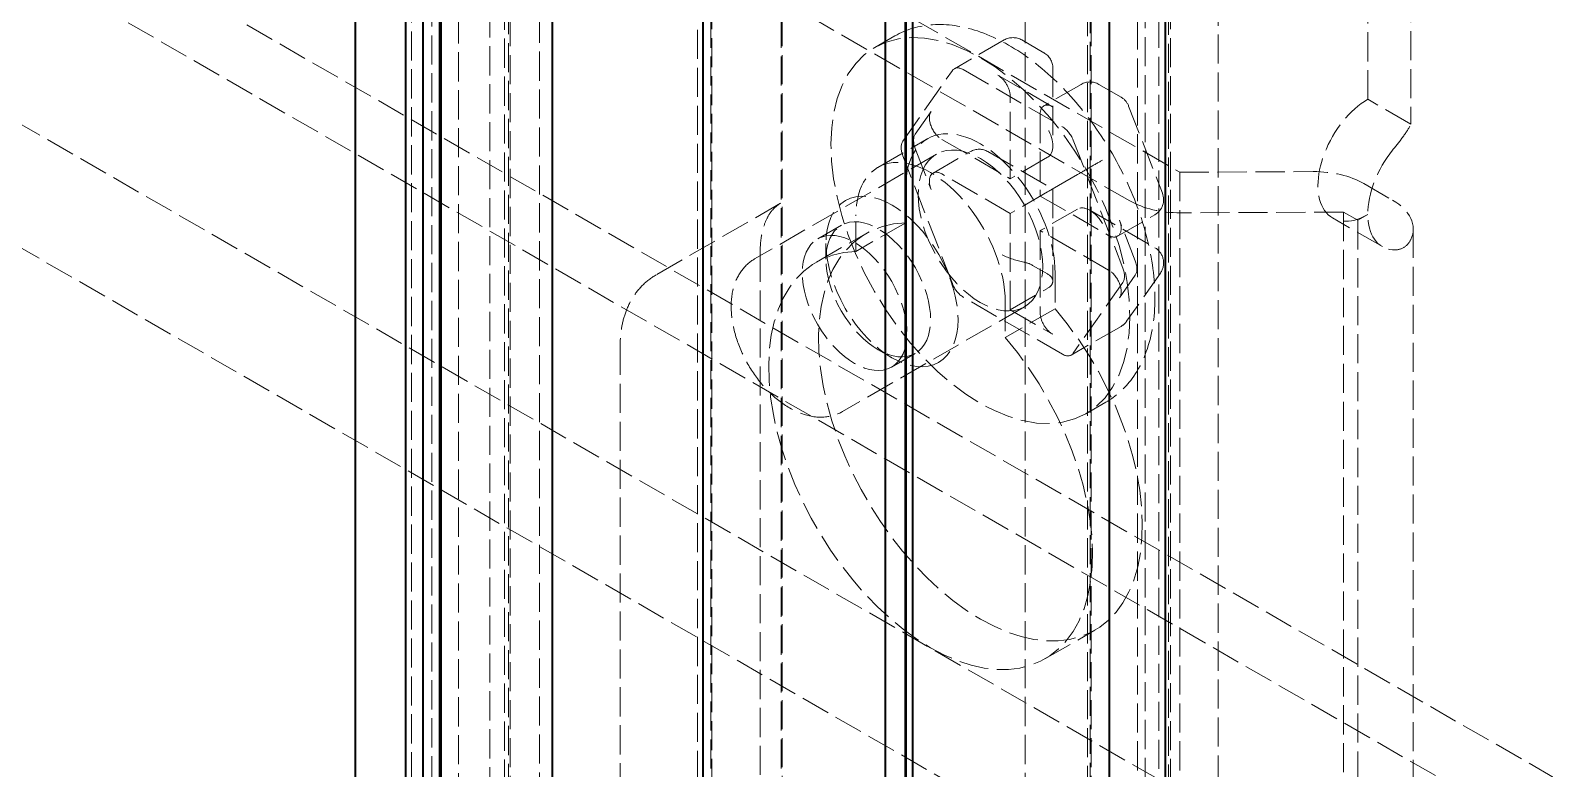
# Model space of a CAD drawing. Header units: millimetres. Extents: x 0 to 2378, y 0 to 1682.
# Drawn here: x 2199.67 to 2216.86, y 1411.09 to 1419.48 of the extents above; entities that cross this region are included whole.
import ezdxf

# ---------------------------------------------------------------- set-up
doc = ezdxf.new("R2010")
doc.units = ezdxf.units.MM
doc.header["$LTSCALE"] = 2
doc.linetypes.add('DASHED', pattern=[0.2067, 0.1654, -0.0413])
for name, color, linetype, lineweight, true_color in [('가려진 것(ISO)', 2, 'DASHED', 18, 0xffff00), ('가시적인 것(ISO)', 3, 'Continuous', 40, 0x00ff00), ('가시적인 좁은 것(ISO)', 3, 'Continuous', 35, 0x00ff00)]:
    doc.layers.add(name, color=color, linetype=linetype, lineweight=lineweight, true_color=true_color)

msp = doc.modelspace()

# ---------------------------------------------------------------- linework, layer by layer
at = {"layer": '가려진 것(ISO)'}
for p, q in [((2163.6733, 1441.6802), (2260.5186, 1385.9107)), ((2261.1692, 1384.7839), (2163.0227, 1441.3027)), ((2161.4105, 1440.3772), (2258.2559, 1384.6076)), ((2164.0127, 1437.475), (2258.3407, 1383.1551)), ((2205.4491, 1430.004), (2205.4491, 1398.6102)), ((2204.2273, 1400.1322), (2204.2273, 1429.2327)), ((2205.115, 1399.9075), (2205.115, 1428.9941)), ((2203.9961, 1428.5099), (2203.9961, 1399.9436)), ((2204.8835, 1398.2844), (2204.8835, 1426.2082)), ((2204.5299, 1426.1186), (2204.5299, 1403.2273)), ((2212.2374, 1394.7011), (2212.2374, 1426.0949)), ((2205.0956, 1425.7929), (2205.0956, 1402.9015)), ((2211.6717, 1425.7692), (2211.6717, 1394.3754)), ((2205.0518, 1400.0947), (2205.0518, 1425.6136)), ((2212.4802, 1424.7752), (2212.4802, 1395.6769)), ((2212.3279, 1424.5679), (2212.3279, 1395.4673)), ((2210.9632, 1400.3738), (2210.9632, 1422.2647)), ((2211.702, 1421.929), (2211.702, 1402.5893)), ((2211.7118, 1421.7784), (2211.7118, 1396.2595)), ((2207.2442, 1421.6344), (2207.2442, 1409.5347)), ((2207.4069, 1421.5407), (2207.4069, 1409.441)), ((2212.6157, 1421.5409), (2212.6157, 1401.0829)), ((2212.5909, 1421.4766), (2212.5909, 1398.5853)), ((2214.8537, 1418.6919), (2214.8537, 1421.4715)), ((2208.2043, 1421.3478), (2208.2043, 1409.2481)), ((2215.3436, 1421.1894), (2215.3436, 1418.4098)), ((2213.1566, 1421.1508), (2213.1566, 1398.2595)), ((2207.3927, 1420.4703), (2207.3927, 1408.3706)), ((2208.1927, 1420.4703), (2212.7182, 1417.8643)), ((2208.1927, 1420.4703), (2208.1927, 1408.3706)), ((2212.1525, 1417.5385), (2207.627, 1420.1446)), ((2209.2578, 1419.2817), (2209.4841, 1419.412)), ((2210.7257, 1419.3654), (2210.16, 1419.0396)), ((2210.9253, 1419.3654), (2211.1775, 1419.2201)), ((2209.5739, 1418.2148), (2210.1373, 1419.0186)), ((2210.2598, 1419.0298), (2211.3865, 1418.381)), ((2211.2757, 1418.6077), (2210.6535, 1418.966)), ((2211.2777, 1419.0468), (2211.2777, 1418.1627)), ((2211.6002, 1418.8618), (2211.1759, 1418.6175)), ((2211.7998, 1418.8618), (2212.052, 1418.7165)), ((2210.7949, 1417.7891), (2210.7949, 1418.7211)), ((2212.1387, 1418.6155), (2212.5224, 1417.626)), ((2215.3436, 1418.4098), (2214.8537, 1418.6919)), ((2209.895, 1418.5525), (2209.7153, 1418.2963)), ((2211.1343, 1418.5256), (2211.1343, 1417.5936)), ((2209.2909, 1417.9193), (2209.8566, 1418.2451)), ((2209.7153, 1418.1327), (2209.895, 1417.6696)), ((2209.9176, 1417.8541), (2210.3419, 1418.0984)), ((2210.0174, 1418.2367), (2210.7949, 1417.7891)), ((2210.5415, 1418.0984), (2211.2777, 1417.6745)), ((2211.509, 1418.2287), (2212.0724, 1416.776)), ((2209.9564, 1418.0685), (2207.8917, 1416.8795)), ((2210.1373, 1416.5987), (2209.5739, 1418.0513)), ((2211.2191, 1418.0334), (2210.7949, 1417.7891)), ((2210.7949, 1417.3966), (2210.0174, 1417.8443)), ((2211.5586, 1417.8379), (2211.1343, 1417.5936)), ((2212.7182, 1417.8643), (2214.2359, 1417.871)), ((2212.7182, 1417.8643), (2212.7182, 1405.7646)), ((2209.6069, 1417.2904), (2209.6069, 1417.6938)), ((2211.2191, 1417.6409), (2210.7949, 1417.3966)), ((2211.1343, 1417.5936), (2211.9117, 1417.1459)), ((2211.2777, 1417.6745), (2211.2777, 1416.6269)), ((2214.8077, 1417.736), (2215.1365, 1417.5467)), ((2208.187, 1417.5127), (2206.7728, 1416.6983)), ((2210.7949, 1416.3011), (2210.7949, 1417.3966)), ((2211.5586, 1417.4455), (2211.1343, 1417.2012)), ((2211.6996, 1417.4316), (2212.4358, 1417.0076)), ((2214.5769, 1417.4118), (2212.7243, 1417.4036)), ((2214.7396, 1417.3181), (2214.5769, 1417.4118)), ((2214.5769, 1417.4118), (2214.5769, 1405.3121)), ((2208.6079, 1417.1073), (2208.8766, 1417.2621)), ((2209.0413, 1416.9646), (2209.0413, 1417.3681)), ((2209.6069, 1417.2904), (2209.0413, 1416.9646)), ((2212.0115, 1417.1361), (2212.4358, 1417.3804)), ((2212.2138, 1416.8575), (2212.0342, 1417.3206)), ((2215.0201, 1417.0188), (2214.4544, 1417.3446)), ((2214.8537, 1417.3838), (2214.7396, 1417.3181)), ((2214.7396, 1417.3181), (2214.7396, 1405.2184)), ((2208.5923, 1416.8434), (2209.158, 1417.1692)), ((2208.7018, 1416.8762), (2208.7018, 1417.0553)), ((2211.9117, 1416.7535), (2211.1343, 1417.2012)), ((2211.1343, 1417.2012), (2211.1343, 1416.2692)), ((2215.3708, 1417.2209), (2215.3708, 1405.1212)), ((2207.9543, 1416.951), (2207.9543, 1408.1215)), ((2211.2191, 1416.7083), (2211.0485, 1416.8066)), ((2211.304, 1416.7166), (2211.304, 1416.3131)), ((2212.4998, 1416.7195), (2212.116, 1416.172)), ((2210.7949, 1416.3011), (2211.2191, 1416.5454)), ((2212.0724, 1416.6125), (2211.509, 1415.8087)), ((2212.0342, 1416.4377), (2212.2138, 1416.694)), ((2211.3865, 1415.7975), (2210.2598, 1416.4464)), ((2210.7383, 1416.3908), (2210.7383, 1415.9874)), ((2210.9545, 1416.3353), (2208.8897, 1415.1463)), ((2211.304, 1416.3131), (2210.7383, 1415.9874)), ((2210.7949, 1416.3011), (2211.2757, 1416.0242)), ((2212.052, 1416.1135), (2211.4863, 1415.7877)), ((2206.3644, 1415.8923), (2206.3644, 1407.0628)), ((2209.2935, 1415.8487), (2209.4485, 1415.7588)), ((2209.4463, 1415.6515), (2209.715, 1415.8062)), ((2211.6531, 1415.1221), (2211.8794, 1415.2524)), ((2211.1873, 1412.3372), (2211.7529, 1412.663))]:
    msp.add_line(p, q, dxfattribs=at)
for centre, start, end in [((2210.8255, 1419.1921), 60.06401, 119.93599), ((2211.0777, 1419.0468), 0, 60.06401), ((2211.7, 1418.6885), 60.06401, 119.93599), ((2211.9522, 1418.5432), 21.19789, 60.06401), ((2210.4417, 1417.9251), 60.06401, 119.93599), ((2212.336, 1417.5537), 299.93599, 21.19789), ((2212.336, 1416.8343), 324.97291, 60.06401), ((2211.9522, 1416.2868), 299.93599, 324.97291)]:
    msp.add_arc(centre, 0.2, start, end, dxfattribs=at)
for centre, major_axis in [((2210.4555, 1417.2019), (1.1977, -2.0798)), ((2210.4555, 1417.2019), (0.499, -0.8666)), ((2209.4514, 1416.6237), (0.529, -0.9186)), ((2209.2958, 1416.5341), (0.4192, -0.7279)), ((2209.0271, 1416.3794), (0.4192, -0.7279))]:
    msp.add_ellipse(centre, major_axis=major_axis, ratio=0.5780931, dxfattribs=at)
for centre, major_axis, ratio, start_param, end_param in [((2210.2598, 1418.8663), (-0.0998, 0.1733), 0.5780931, 5.4997209, 6.5469184), ((2210.6535, 1418.8025), (-0.0998, 0.1733), 0.5780931, 3.9289245, 5.4997209), ((2211.2757, 1418.4442), (-0.0998, 0.1733), 0.5780931, 5.4997209, 7.0705172), ((2214.8537, 1418.0378), (-0.3992, -0.6933), 0.5780931, 3.9250571, 7.0666498), ((2210.4555, 1417.2052), (-0.5988, 1.0399), 0.5780931, 3.9289245, 7.0705172), ((2210.0174, 1418.4003), (-0.0998, 0.1733), 0.5780931, 0.2637331, 2.3581282), ((2209.8378, 1418.144), (-0.0998, 0.1733), 0.5780931, 0.2637331, 1.3109306), ((2211.0777, 1418.2783), (0.1416, -0.2449), 0.5769785, 6.2822185, 7.8530148), ((2211.3865, 1418.2175), (-0.0998, 0.1733), 0.5780931, 4.4525233, 5.4997209), ((2209.8898, 1416.8794), (-0.5988, 1.0399), 0.5780931, 3.9289245, 7.0705172), ((2209.6964, 1418.0625), (-0.0998, 0.1733), 0.5780931, 0.2637331, 1.3109306), ((2215.4194, 1417.7121), (-0.3992, -0.6933), 0.5780931, 4.4486559, 6.543051), ((2211.7, 1417.92), (0.2, 0.1156), 0.0016725, 3.9260239, 5.4968203), ((2210.0174, 1417.6808), (-0.0998, 0.1733), 0.5780931, 5.4997209, 7.594116), ((2214.242, 1417.4103), (0.8, 0), 0.5758617, 0.7853988, 1.5784298), ((2211.0777, 1417.5589), (0.2, 0.1156), 0.0016725, 5.4968203, 7.0676166), ((2211.7, 1417.2005), (-0.1416, 0.2449), 0.5769785, 4.7114221, 6.2822185), ((2212.7182, 1417.8643), (-0.8, 0), 0.5758617, 0.7853982, 1.5784298), ((2214.5708, 1417.2209), (0.8, 0), 0.5758617, 6.0213859, 7.0685828), ((2210.4555, 1414.9161), (1.2975, -2.2531), 0.5780931, 2.8378568, 8.1615849), ((2211.9117, 1417.3094), (0.0998, -0.1733), 0.5780931, 5.4997209, 7.594116), ((2209.8898, 1414.5903), (1.2975, -2.2531), 0.5780931, 2.8378568, 8.1615849), ((2210.8255, 1416.9356), (-0.2442, 0.0861), 0.2196918, 1.1244757, 2.1718132), ((2210.9071, 1416.7251), (0.2155, -0.0261), 0.5643253, 0.9254022, 1.449001), ((2211.0777, 1416.6269), (0.2, 0), 0.5758617, 5.4977871, 7.0685835), ((2211.9117, 1416.59), (0.0998, -0.1733), 0.5780931, 0.2637331, 2.3581282), ((2211.9499, 1416.7648), (0.0998, -0.1733), 0.5780931, 0.2637331, 1.3109306), ((2212.0913, 1416.8463), (0.0998, -0.1733), 0.5780931, 0.2637331, 1.3109306), ((2210.2598, 1416.6099), (0.0998, -0.1733), 0.5780931, 4.4525233, 5.4997209), ((2211.2757, 1416.1877), (0.0998, -0.1733), 0.5780931, 3.9289245, 5.4997209), ((2211.3865, 1415.961), (0.0998, -0.1733), 0.5780931, 5.4997209, 6.5469184)]:
    msp.add_ellipse(centre, major_axis=major_axis, ratio=ratio, start_param=start_param, end_param=end_param, dxfattribs=at)
for points, knots in [([(2209.4841, 1419.412), (2209.6132, 1419.4864), (2209.76, 1419.5289), (2210.0779, 1419.5501), (2210.2498, 1419.5243), (2210.6105, 1419.4051), (2210.7997, 1419.3051), (2211.1685, 1419.0418), (2211.3479, 1418.8772), (2211.6768, 1418.5027), (2211.8263, 1418.2933), (2212.0823, 1417.8502), (2212.1887, 1417.6167), (2212.3486, 1417.1467), (2212.4018, 1416.9103), (2212.4476, 1416.4555), (2212.4399, 1416.2372), (2212.3581, 1415.8435), (2212.2849, 1415.6668), (2212.0963, 1415.4111), (2211.9953, 1415.3192), (2211.8794, 1415.2524)], [3.9289245, 3.9289245, 3.9289245, 3.9289245, 4.2052532, 4.2052532, 4.5032752, 4.5032752, 4.8312275, 4.8312275, 5.1653932, 5.1653932, 5.4974106, 5.4974106, 5.8283163, 5.8283163, 6.1602978, 6.1602978, 6.4944399, 6.4944399, 6.8224877, 6.8224877, 7.0705172, 7.0705172, 7.0705172, 7.0705172]), ([(2215.1365, 1418.1156), (2215.1776, 1418.1667), (2215.2202, 1418.2198), (2215.2918, 1418.3178), (2215.3206, 1418.3628), (2215.3407, 1418.4037), (2215.3422, 1418.4067), (2215.3436, 1418.4098)], [0.72435056, 0.72435056, 0.72435056, 0.72435056, 0.77462472, 0.77462472, 0.82489887, 0.82489887, 0.82888396, 0.82888396, 0.82888396, 0.82888396]), ([(2208.187, 1417.5127), (2208.1607, 1417.4976), (2208.1364, 1417.4789), (2208.0908, 1417.4328), (2208.0695, 1417.4054), (2208.031, 1417.3404), (2208.0138, 1417.3029), (2207.9852, 1417.2179), (2207.9739, 1417.1704), (2207.9584, 1417.0668), (2207.9543, 1417.0106), (2207.9543, 1416.951)], [2.35426078, 2.35426078, 2.35426078, 2.35426078, 2.51172716, 2.51172716, 2.66919353, 2.66919353, 2.8266599, 2.8266599, 2.98412628, 2.98412628, 3.14159265, 3.14159265, 3.14159265, 3.14159265]), ([(2215.3436, 1417.1017), (2215.3422, 1417.0987), (2215.3407, 1417.0957), (2215.3206, 1417.0566), (2215.2918, 1417.0249), (2215.2202, 1416.9861), (2215.1776, 1416.979), (2215.1365, 1416.9828)], [0.20152866, 0.20152866, 0.20152866, 0.20152866, 0.20551375, 0.20551375, 0.2557879, 0.2557879, 0.30606206, 0.30606206, 0.30606206, 0.30606206]), ([(2207.8917, 1416.8795), (2207.8362, 1416.8475), (2207.7877, 1416.8039), (2207.707, 1416.6982), (2207.6767, 1416.635), (2207.6325, 1416.4876), (2207.6231, 1416.4016), (2207.6279, 1416.2156), (2207.6449, 1416.1147), (2207.7031, 1415.9145), (2207.7443, 1415.8151), (2207.8458, 1415.6269), (2207.906, 1415.5381), (2208.041, 1415.3778), (2208.1159, 1415.3064), (2208.2767, 1415.1884), (2208.3628, 1415.1419), (2208.5367, 1415.0865), (2208.6248, 1415.0753), (2208.7739, 1415.0948), (2208.835, 1415.1148), (2208.8897, 1415.1463)], [2.3542608, 2.3542608, 2.3542608, 2.3542608, 2.592027, 2.592027, 2.8537382, 2.8537382, 3.1720468, 3.1720468, 3.5250954, 3.5250954, 3.8772465, 3.8772465, 4.2259396, 4.2259396, 4.5766864, 4.5766864, 4.9312889, 4.9312889, 5.2613846, 5.2613846, 5.4958534, 5.4958534, 5.4958534, 5.4958534]), ([(2206.7728, 1416.6983), (2206.7151, 1416.6651), (2206.662, 1416.6238), (2206.5695, 1416.5304), (2206.5302, 1416.4784), (2206.4653, 1416.369), (2206.4397, 1416.3116), (2206.4003, 1416.1945), (2206.3865, 1416.1348), (2206.3685, 1416.0142), (2206.3644, 1415.9534), (2206.3644, 1415.8923)], [2.35426078, 2.35426078, 2.35426078, 2.35426078, 2.51172716, 2.51172716, 2.66919353, 2.66919353, 2.8266599, 2.8266599, 2.98412628, 2.98412628, 3.14159265, 3.14159265, 3.14159265, 3.14159265])]:
    msp.add_open_spline(points, degree=3, knots=knots, dxfattribs=at)
at = {"layer": '가시적인 것(ISO)'}
for p, q in [((2203.3542, 1428.1404), (2203.3542, 1399.574)), ((2205.5936, 1425.7675), (2205.5936, 1402.8115)), ((2207.3036, 1424.7827), (2207.3036, 1401.8267)), ((2204.312, 1424.3179), (2204.312, 1395.4258)), ((2212.5591, 1395.0124), (2212.5591, 1423.5788)), ((2211.9173, 1423.2092), (2211.9173, 1394.6428)), ((2209.6081, 1421.1975), (2209.6081, 1395.0371))]:
    msp.add_line(p, q, dxfattribs=at)
at = {"layer": '가시적인 좁은 것(ISO)'}
for p, q in [((2203.931, 1398.286), (2203.931, 1424.4465)), ((2204.1279, 1398.2619), (2204.1279, 1424.4224)), ((2204.33, 1424.2701), (2204.33, 1395.378)), ((2209.3788, 1392.4707), (2209.3794, 1421.3625)), ((2209.6031, 1392.4939), (2209.6031, 1421.3559)), ((2209.685, 1421.133), (2209.685, 1394.9725))]:
    msp.add_line(p, q, dxfattribs=at)

doc.saveas('drawing.dxf')
